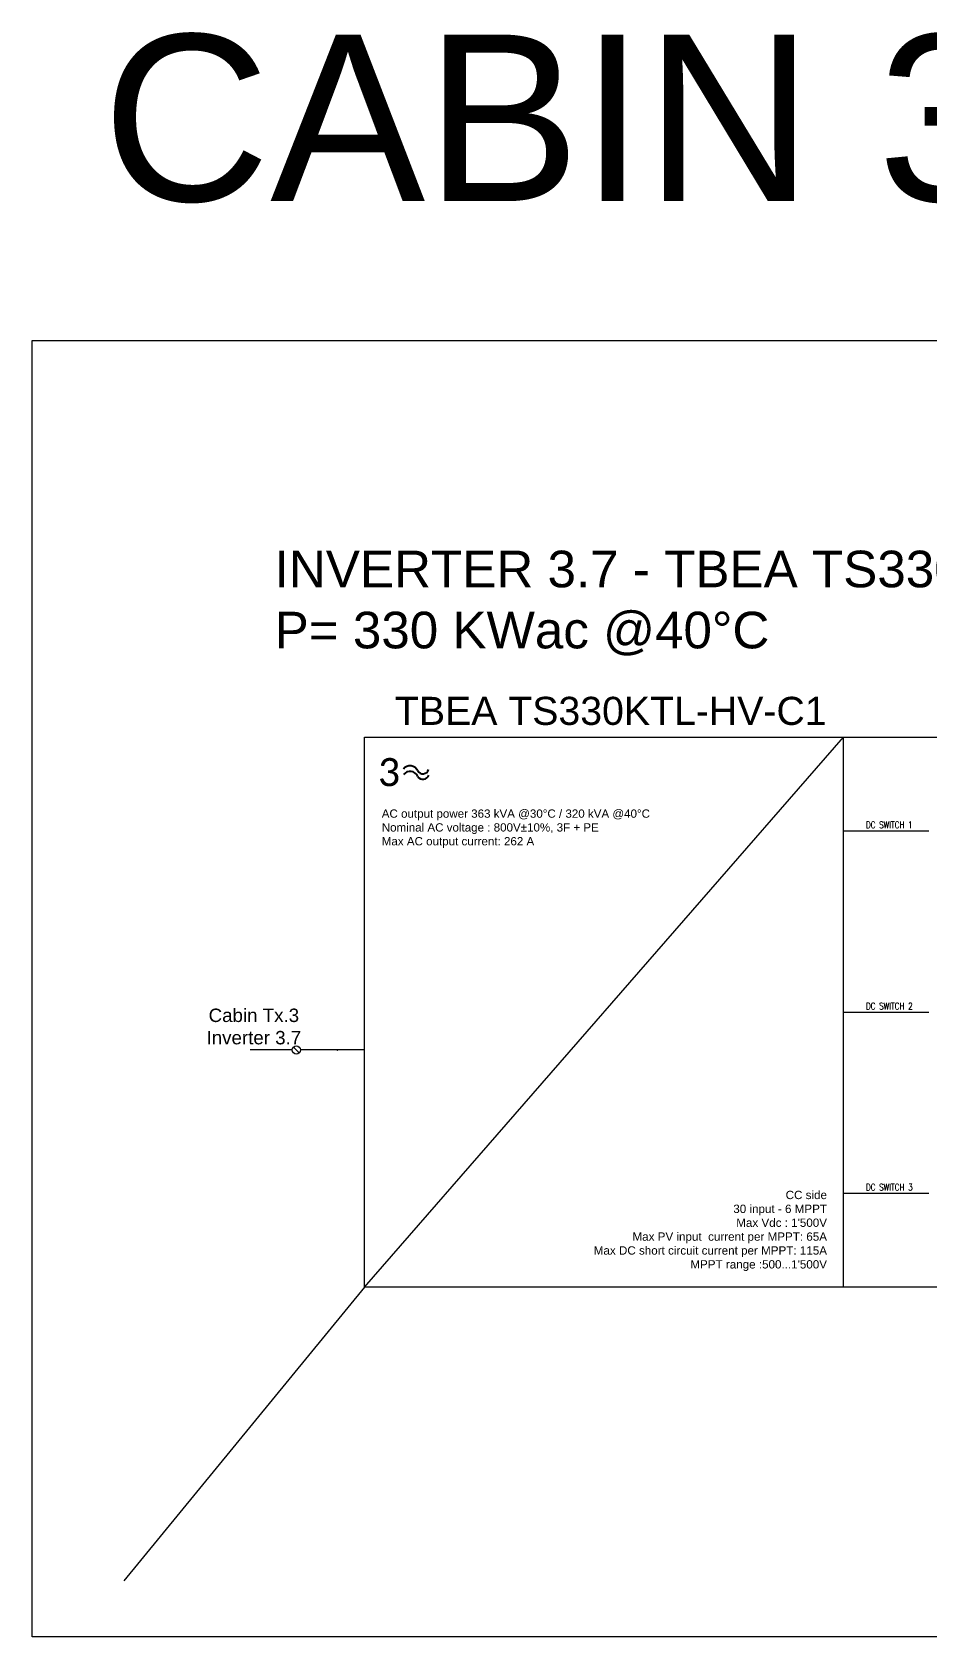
# Model space of a CAD drawing. Header units: millimetres. Extents: x 14856 to 141494, y 133975 to 167686.
# Drawn here: x 100788 to 106175, y 133975 to 143614 of the extents above; entities that cross this region are included whole.
import ezdxf

# ---------------------------------------------------------------- set-up
doc = ezdxf.new("R2010")
doc.units = ezdxf.units.MM
doc.layers.add('-Testi', color=1, linetype='Continuous')
doc.styles.add('Legend', font='calibri.ttf')
doc.styles.add('SIMPLEX', font='SIMPLEX', dxfattribs={"width": 0.8})
doc.styles.get("Standard").update_dxf_attribs({"font": 'arial.ttf'})

# ---------------------------------------------------------------- blocks, each defined once
blk = doc.blocks.new('P00102')
at = {"color": 1, "linetype": 'ByBlock', "lineweight": 25}
for p, q in [((0, 3.6), (-3.6, -3.6)), ((1.8, 3.6), (-1.8, -3.6)), ((3.6, 3.6), (0, -3.6))]:
    blk.add_line(p, q, dxfattribs=at)

msp = doc.modelspace()

# ---------------------------------------------------------------- linework, layer by layer
msp.add_lwpolyline([(102784.3, 139379.2), (106464.4, 139379.2), (106464.4, 136074.8), (102784.3, 136074.8)], close=True)
for points in [[(102784.3, 136074.8), (105662.6, 139379.2)], [(105662.6, 136074.8), (105662.6, 139379.2)], [(105662.6, 138816.3), (106175, 138816.3)], [(105662.6, 137727.9), (106175, 137727.9)], [(102392.4, 137482.7), (102357.7, 137517.4)], [(102784.3, 137500.1), (102399.6, 137500.1)], [(105662.6, 136639.5), (106175, 136639.5)]]:
    msp.add_lwpolyline(points)
at = {"color": 4}
msp.add_lwpolyline([(102350.5, 137500.1), (102098.3, 137500.1)], dxfattribs=at)
msp.add_circle((102375.1, 137500.1), 24.6)
at = {"lineweight": 35}
for centre, radius, start, end in [((103057.9, 139156.7), 50.1, 22.57714, 141.98736), ((103058.7, 139123.8), 50.1, 22.57714, 141.98736), ((103135.1, 139195.3), 36.5, 211.99625, 342.61742), ((103135.9, 139162.4), 36.5, 211.99625, 342.61742)]:
    msp.add_arc(centre, radius, start, end, dxfattribs=at)
at = {"layer": 'Defpoints', "color": 1}
msp.add_line((102784.3, 136074.8), (101338.8, 134311), dxfattribs=at)
msp.add_lwpolyline([(100788.1, 141762.2), (112849.6, 141762.2), (112849.6, 133974.8), (100788.1, 133974.8)], close=True, dxfattribs=at)

# ---------------------------------------------------------------- block references
msp.add_blockref('P00102', (102619.9, 137499.9))

# ---------------------------------------------------------------- texts
at = {"layer": '-Testi', "color": 7, "char_height": 40, "width": 391.731, "attachment_point": 5, "style": 'SIMPLEX'}
for s, insert in [('DC SWITCH 1', (105937.1, 138852.6)), ('DC SWITCH 2', (105937.1, 137764.2)), ('DC SWITCH 3', (105937.1, 136675.8))]:
    msp.add_mtext(s, dxfattribs=dict(at, insert=insert))
for s, insert, char_height, width, attachment_point in [('CABIN 3', (101209.2, 143599.2), 1000, 9076.374, 1), ('INVERTER 3.7 - TBEA TS330KTL-HV-C1 - P= 385,7 KWp - P= 330 KWac @40°C', (102245.1, 140499.2), 220, 8459.921, 1), ('TBEA TS330KTL-HV-C1', (102967.6, 139621.4), 168.704, 3487.591, 1), ('AC output power 363 kVA @30°C / 320 kVA @40°C\\PNominal AC voltage : 800V±10%, 3F + PE \\PMax AC output current: 262 A', (102888.4, 138944.9), 49.772, 2205.222, 1), ('\\pxqc;Cabin Tx.3\\PInverter 3.7', (101664.8, 137748.6), 80.476, 910.842, 1), ("CC side\\P30 input - 6 MPPT \\PMax Vdc : 1'500V\\PMax PV input  current per MPPT: 65A\\PMax DC short circuit current per MPPT: 115A \\PMPPT range :500...1'500V ", (105562.9, 136654.4), 50, 1795.436, 3)]:
    msp.add_mtext(s, dxfattribs=dict(insert=insert, char_height=char_height, width=width, attachment_point=attachment_point))
at = {"insert": (102865.6, 139253.6), "char_height": 168.7, "width": 2757.721, "attachment_point": 1, "style": 'Legend'}
msp.add_mtext('3', dxfattribs=at)

doc.saveas('drawing.dxf')
